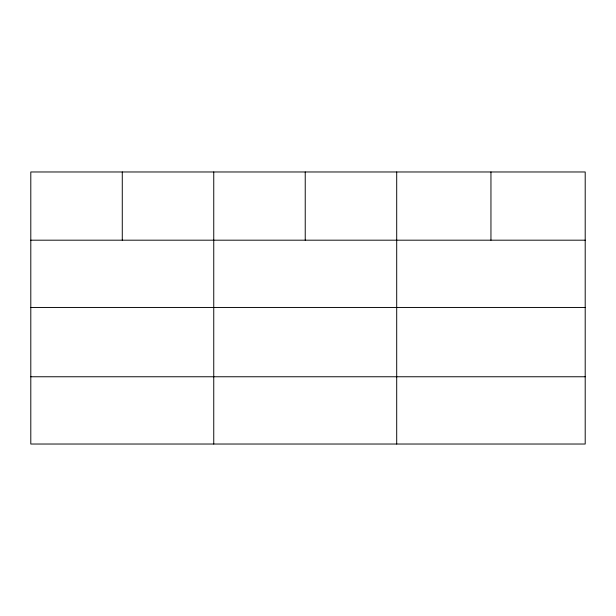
<?xml version="1.0" encoding="UTF-8"?>
<svg xmlns="http://www.w3.org/2000/svg" width="616" height="616" viewBox="0 0 616 616"><rect width="100%" height="100%" fill="white"/><g stroke="black" fill="none" stroke-linecap="round" stroke-linejoin="round"><path stroke-width="0.92" d="M585.2 307.453L585.2 171.972L30.8 171.972L30.8 444.028L585.2 444.028L585.2 307.453L30.8 307.453M30.8 240.186L585.2 240.186M30.8 376.761L585.2 376.761M490.952 171.972L490.952 240.186M396.704 171.972L396.704 444.028M305.228 171.972L305.228 240.186M213.752 171.972L213.752 444.028M122.276 171.972L122.276 240.186"/></g></svg>
